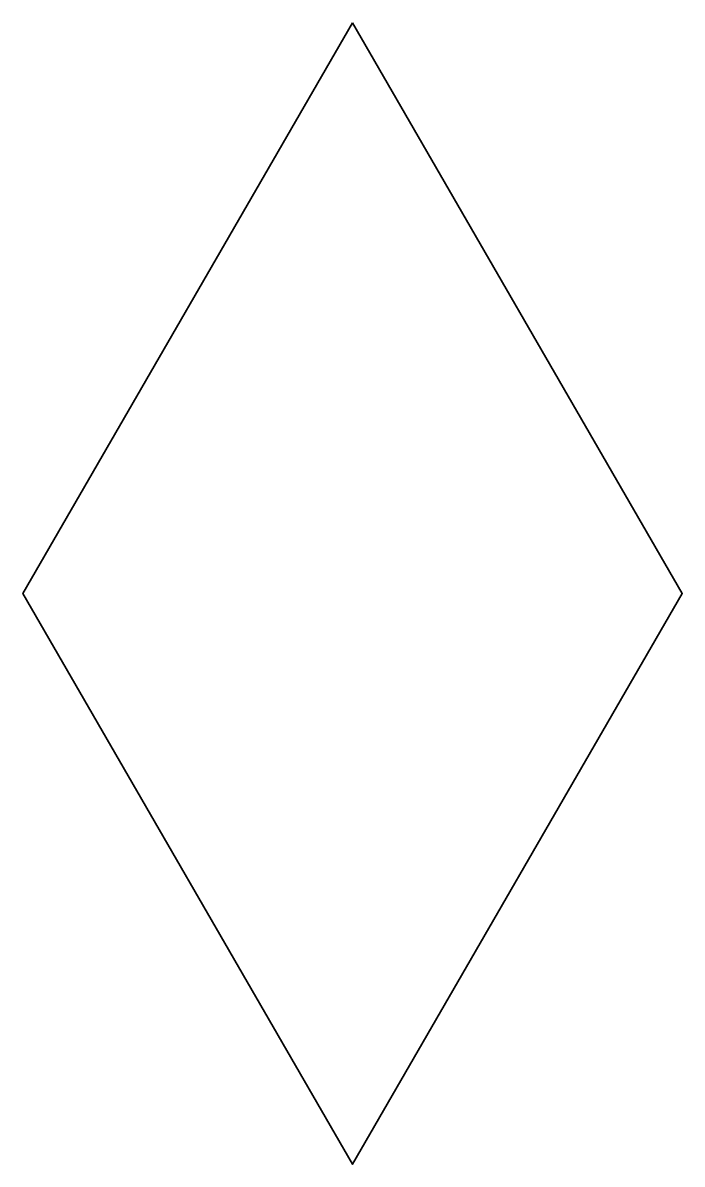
# Model space of a CAD drawing. Header units: feet. Extents: x -0.29 to 0.29, y -0.5 to 0.5.
import ezdxf

# ---------------------------------------------------------------- set-up
doc = ezdxf.new("R2010")
doc.units = ezdxf.units.FT
doc.header["$MEASUREMENT"] = 0
doc.header["$PDMODE"] = 3
doc.header["$PDSIZE"] = 0.05
doc.layers.get('0').update_dxf_attribs({"lineweight": 35})

msp = doc.modelspace()

# ---------------------------------------------------------------- linework, layer by layer
msp.add_3dface([(0, 0.5, 1), (-0.2887, 0, 1), (0, -0.5, 1), (0.2887, 0, 1)])
at = {"layer": 'DEFPOINTS'}
msp.add_point((0, 0), dxfattribs=at)

doc.saveas('drawing.dxf')
